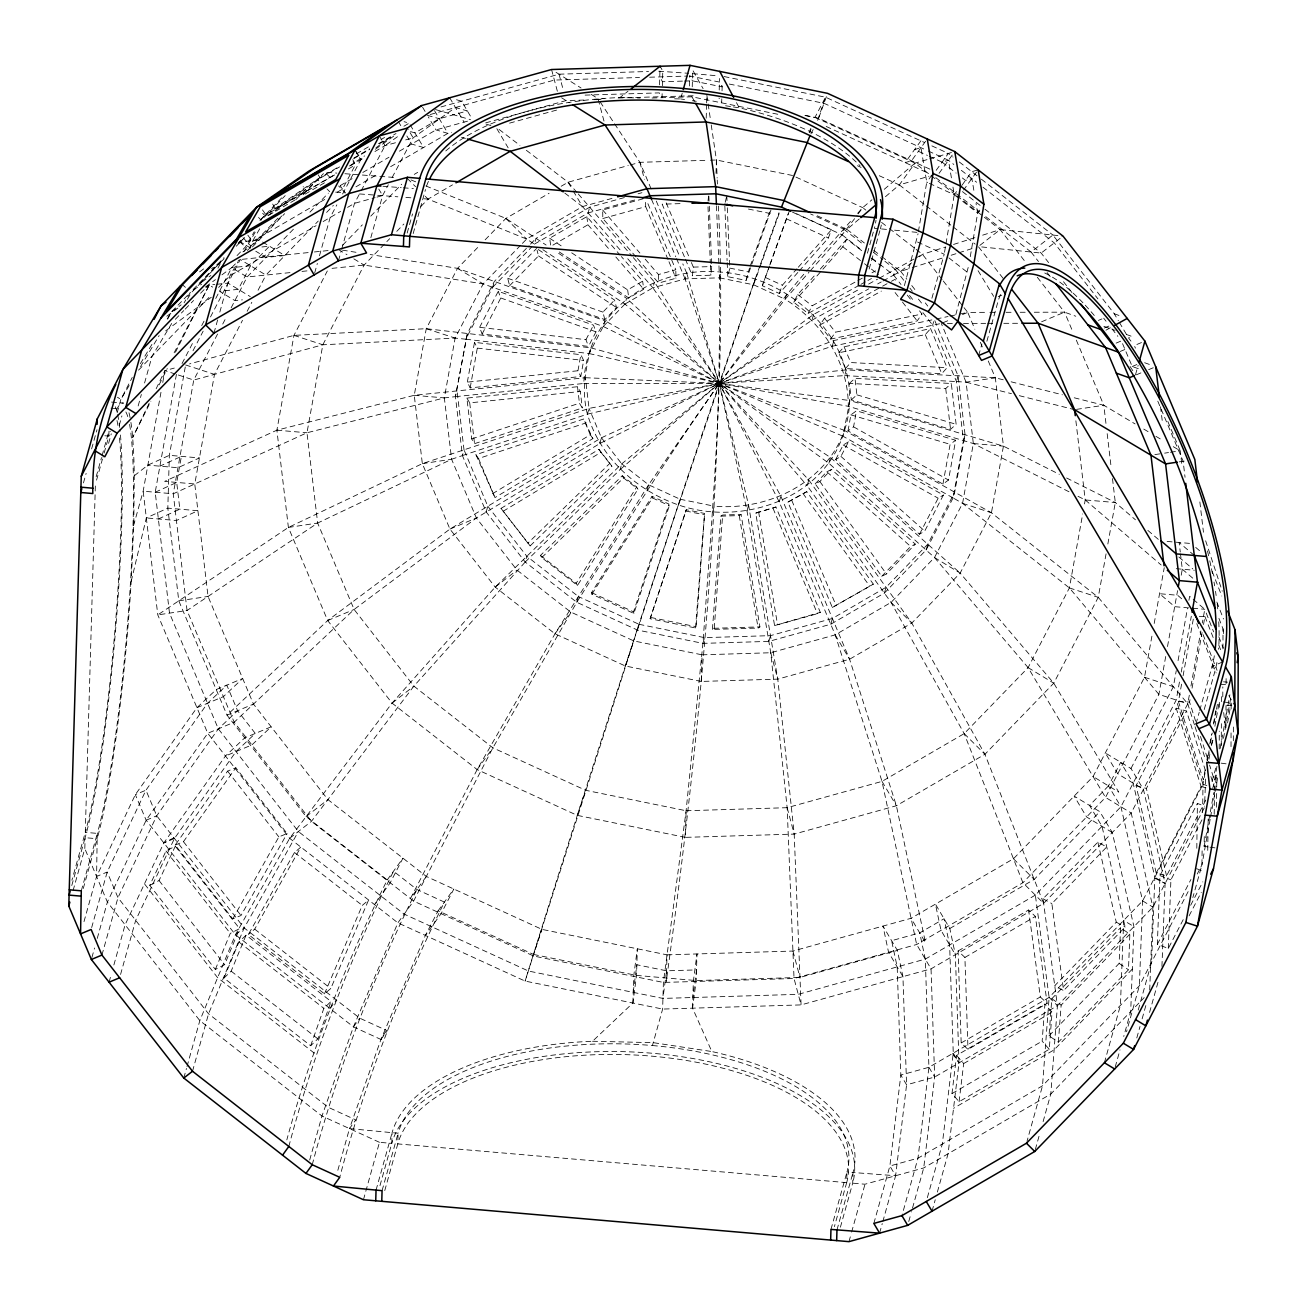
<?xml version="1.0" encoding="UTF-8"?>
<svg xmlns="http://www.w3.org/2000/svg" width="1307" height="1307" viewBox="0 0 1307 1307"><rect width="100%" height="100%" fill="white"/><g stroke="black" fill="none" stroke-linecap="round" stroke-linejoin="round"><path stroke-width="0.75" stroke-dasharray="5 3.75" d="M718.964 265.827L719.454 277.836C721.399 513.324 698.297 748.388 666.276 981.459L667.044 954.845L542.013 929.391L426.343 876.442L327.926 799.606L253.476 704.097L208.042 596.449L194.759 483.982L214.495 374.374L242.498 320.313M1219.202 748.993L1219.268 731.136M1219.333 707.316L1219.349 701.369L1214.693 727.28M1221.277 745.709L1221.359 723.686M1221.424 701.663L1221.457 693.658M1222.797 696.909L1222.829 686.894M1222.96 648.86L1223.025 628.847L1218.598 617.541M1225.95 727.656L1226.015 705.633M1226.097 683.61L1226.113 675.605M1231.014 746.64L1231.063 730.776M1231.129 708.949L1231.161 703.003L1223.287 701.908M1233.334 740.742L1233.383 724.715M130.912 422.39A232.581 24.13 -85.1 0 1 134.278 475.748L133.788 524.793L131.206 581.321A232.581 24.13 -85.1 0 1 97.159 838.718L96.587 876.474L83.24 924.327M1196.804 848.276L1197.408 803.413L1204.695 806.19M1202.113 850.873L1201.917 865.005L1192.834 897.55M1202.62 812.546L1202.995 784.282L1205.495 770.477M1208.06 846.92L1204.123 846.364L1204.286 834.144M1204.727 801.501L1205.707 777.126M1207.75 850.4L1208.191 817.774M1214.203 814.277L1214.497 792.075M1216.458 807.22L1216.703 788.856M1216.735 786.83L1216.784 782.746L1212.863 782.207M718.327 206.049C726.022 351.926 713.459 497.934 702.921 643.371L686.11 810.748L663.401 982.439L662.633 1009.069L652.438 1045.535A226.503 108.677 1.7 0 0 398.096 1133.251L349.492 1128.594L337.19 1172.624M73.061 890.671L84.808 848.57L85.135 837.689A232.581 24.13 -85.1 0 0 115.294 633.503A232.581 24.13 -85.1 0 0 119.934 429.546M95.346 486.008L85.282 832.363L71.918 880.215M83.272 888.482L97.159 838.718L97.322 833.392A226.503 23.493 -85.1 0 0 127.939 619.159A226.503 23.493 -85.1 0 0 129.36 423.239M632.898 1003.008L633.666 976.394L637.326 948.784L636.542 975.414L632.898 1003.008L592.545 1041.254A232.581 111.601 1.7 0 0 392.084 1132.728L391.773 1143.38L379.471 1187.409M659.545 84.89L660.084 66.249L662.796 71.068L662.371 85.723M662.143 93.712L662.028 97.698L659.316 92.879L582.775 95.182M689.41 85.984L689.72 75.643M692.236 86.817L692.726 70.17L703.101 88.631M1106.065 553.874L1098.239 597.332L1053.769 683.185L984.923 754.286L896.39 805.749L794.199 834.095L685.342 837.362L686.11 810.748L585.732 790.31L492.886 747.816L413.878 686.126L354.115 609.47L317.65 523.045L306.982 432.764L322.829 344.787L364.114 265.076L385.418 243.086M706.205 118.169L706.597 104.854M706.646 102.943L706.809 97.241M988.255 360.977L995.346 377.805L1003.433 446.144L991.425 512.769L960.171 573.103L911.796 623.063L849.583 659.234L777.779 679.134L701.271 681.437L702.055 654.823L633.83 640.936L570.702 612.035L517.017 570.113L476.385 517.997L451.601 459.263L444.347 397.9L455.114 338.088L483.182 283.913L521.019 244.85M716.024 173.325L716.416 160.009L710.926 122.776M692.563 1008.171L693.331 981.541L696.974 953.93L696.206 980.56L692.563 1008.171L711.841 1051.547A232.581 111.601 1.7 0 1 853.014 1172.51L895.622 1175.728L906.584 1084.826L902.941 976.639L897.37 950.434L882.993 926.075L888.564 952.28L902.941 976.639M719.209 90.036L719.536 78.502M721.791 98.858L721.676 102.845L718.964 98.025M722.036 90.869L722.248 83.321M652.438 1045.535A226.503 108.677 1.7 0 1 846.985 1171.987L853.014 1172.51L852.703 1183.162L840.401 1227.191M1049.031 1035.814L1119.151 963.406L1120.524 927.774L1129.852 934.162L1128.48 969.794L1058.36 1042.202L1049.031 1035.814L1051.808 998.728L1120.524 927.774M1112.273 832.526L1086.591 816.973L1074.158 796.11L1099.824 811.663L1112.273 832.526L1133.953 926.647L1130.702 1011.569L1123.742 1036.451M1138.234 1010.033L1151.581 962.181L1154.849 877.275L1133.153 783.154L1120.703 762.291L1108.483 785.899L1120.932 806.762L1142.612 900.882L1139.361 985.788L1126.536 1031.729M1149.703 990.003L1152.888 907.107L1131.192 812.987L1187.769 703.77L1189.533 693.935M1183.211 919.654L1168.278 948.474L1157.349 944.291L1159.979 875.641L1197.408 803.413M1161.939 966.396L1165.109 883.499L1143.429 789.379L1130.98 768.516L1105.314 752.946L1117.746 773.809L1143.429 789.379M1168.278 948.474L1170.909 879.823L1202.718 818.427M695.504 627.964L704.604 513.455L686.289 509.714L650.118 618.717L695.504 627.964L696.206 626.707L704.604 513.455M712.429 629.419L720.827 516.151L722.64 515.007L741.069 514.452L759.922 626.886L758.109 628.046L712.429 629.419L714.243 628.275L759.922 626.886M714.243 628.275L722.64 515.007M1049.26 1049.276L1042.153 1041.156L1044.93 1004.07L956.577 1055.435L951.986 1093.583L959.093 1101.703L1049.26 1049.276L1052.037 1012.19L1044.93 1004.07M1179.453 682.058L1176.218 700.013L1120.932 806.762L1035.34 895.132L1049.129 997.404L1042.512 1085.79L1027.008 1141.305M1097.847 842.149L1116.276 922.187L1054.733 985.723L1063.588 990.575L1051.857 903.611L1106.686 847.001L1097.847 842.149L1043.019 898.759L1057.428 1005.671L1050.795 1094.057L1042.79 1122.778M1058.36 1042.202L1061.137 1005.116L1129.852 934.162M709.276 206.196L711.776 266.563L710.845 275.222L692.4 275.777L693.331 267.118L690.227 259.766M708.035 201.049L708.77 194.122M927.349 1197.637L942.314 1144.05L953.26 1053.132L949.634 944.961L944.062 918.739L919.72 932.888L925.291 959.109L928.918 1067.28L917.971 1158.198L901.928 1215.624M633.323 257.626L654.48 282.067L719.258 383.392L779.233 501.953L835.206 634.875L882.013 781.39L916.664 944.504L931.041 968.846L934.668 1077.033L923.722 1167.935L911.42 1211.965M959.093 1101.703L963.684 1063.555L956.577 1055.435M633.209 992.356L636.852 964.762L666.586 970.807L696.517 969.908L692.857 997.519M176.429 374.39L155.206 492.233L169.502 613.13L218.334 728.865L298.372 831.53L404.173 914.132L528.518 971.052L662.927 998.417L666.586 970.807M904.411 285.661L918.053 233.708M918.38 231.731L926.745 182.163L920.978 147.691L914.59 149.553L927.415 155.419M944.536 252.251L954.241 194.743L952.966 187.097M955.842 314.611L968.944 264.569M970.284 256.646L977.652 213.025L976.035 203.451M160.973 392.296L143.166 491.187L132.987 527.652M162.754 382.445L164.878 370.633L174.305 368.068M185.267 366.973L169.355 455.326L167.819 508.129L178.781 600.828L227.026 715.158L306.099 816.597L387.231 879.938C345.996 963.177 311.311 1050.158 286.821 1139.851M158.359 518.977L179.86 509.158L176.706 482.43L181.395 456.372L159.895 466.174M685.342 837.362L577.204 815.356L477.169 769.578L392.067 703.117L327.681 620.531L288.39 527.44L276.888 430.183L293.961 335.376L327.322 270.974M701.271 681.437L625.285 665.982L555.001 633.797L495.19 587.104L449.935 529.074L422.341 463.642L414.254 395.302L426.262 328.694L457.515 268.343L479.62 245.504M1194.451 724.846L1187.769 703.77L1158.901 694.376L1069.387 587.921L962.573 503.358L953.097 497.934L963.439 440.492L956.479 381.562L932.675 325.149L934.276 319.414L958.08 375.828L965.056 434.757L954.698 492.184L953.097 497.934L926.157 549.953L884.431 593.035L830.795 624.223L768.875 641.394L702.921 643.371L637.408 630.039L576.795 602.298L525.218 562.026L486.204 511.985L462.417 455.588L455.44 396.658L467.383 333.465L494.34 281.446L529.106 245.553M542.83 249.67L624.942 304.057L719.258 383.392L828.883 463.299L934.505 557.534L1028.103 667.632L1105.526 797.417L1131.192 812.987L1043.639 903.398L931.041 968.846L801.077 1004.903L662.633 1009.069L525.104 981.083L397.883 922.84L289.648 838.326L207.748 733.292L157.788 614.894L143.166 491.187L173.259 493.785L306.982 432.764L444.347 397.9L455.44 396.658L467.383 333.465M467.334 382.118L474.506 342.336L580.847 354.703L583.657 360.471L580.765 376.53L470.161 387.885L467.334 382.118L577.955 370.763L580.765 376.53M470.161 387.885L477.316 348.103L474.506 342.336M577.955 370.763L580.847 354.703M455.44 396.658L583.804 383.474C586.255 312.389 652.732 265.452 721.056 272.101C797.221 277.443 869.939 351.567 844.518 430.46C824.978 498.898 741.919 526.786 678.545 504.992C636.346 490.435 600.223 457.646 587.431 414.156C581.452 391.708 585.536 369.93 590.797 347.825L426.262 328.694L293.961 335.376L189.564 363.901M953.097 497.934L842.917 436.195L849.909 400.563L1003.433 446.144L1059.373 474.343M848.014 430.918L850.906 414.858L856.461 410.79L955.662 440.263L948.506 480.045L942.951 484.096L848.014 430.918L853.569 426.85L856.461 410.79M942.951 484.096L950.107 444.315L955.662 440.263M702.055 654.823L770.738 652.748L835.206 634.875L891.064 602.396L934.505 557.534L962.573 503.358L973.339 443.547L966.085 382.183L941.301 323.45M686.11 810.748L787.157 807.693L882.013 781.39L964.19 733.619L1028.103 667.632L1069.387 587.921L1082.702 513.929M1084.5 503.93L1085.218 499.944L1075.743 419.694M1107.846 544.006L1115.312 502.525L1112.437 478.215M667.044 954.845L792.941 951.055L911.093 918.282L1013.464 858.764L1093.077 776.554L1144.507 677.271L1152.415 633.356M1154.195 623.455L1164.243 567.646M1165.713 656.506L1158.901 694.376L1105.526 797.417L1022.907 882.731L916.664 944.504L794.035 978.502L663.401 982.439L533.632 956.021L413.6 901.078L311.458 821.335L234.198 722.216L187.048 610.5L173.259 493.785L193.746 380.043L218.057 333.105M1167.51 646.54L1177.574 590.65M1181.218 575.227L1182.296 569.215L1180.499 553.939M1130.98 768.516L1173.376 686.665L1176.267 670.622M1178.064 660.607L1187.475 608.359M1188.913 600.321L1189.648 596.319L1204.776 609.274L1202.293 623.063M1181.25 672.092L1191.314 616.218M1205.119 769.921L1203.339 779.887L1178.44 701.598L1181.659 683.692M1183.096 675.752L1193.487 618.097M1190.955 686.061L1200.872 630.938M1195.627 721.17L1189.55 702.071L1190.269 698.101M1192.066 688.152L1202.081 632.49M1203.518 624.534L1204.956 616.577L1195.693 616.185M1206.916 759.971L1208.354 751.999M1209.792 744.042L1211.573 734.077M1213.37 724.127L1215.886 710.175M1209.04 750.724L1207.276 760.592L1209.416 752.767M1210.462 742.833L1212.243 732.966M1214.023 723.098L1216.163 711.253M1216.507 709.276L1217.585 703.346M1208.942 759.187L1210.021 753.208M1211.458 745.235L1212.537 739.256M1216.948 766.425L1214.448 780.361L1209.579 765.085M1220.183 748.503L1229.871 694.736M1204.123 846.364L1213.795 792.696M1214.154 790.702L1217.062 774.136M1223.499 738.341L1231.014 696.598M1210.151 819.309L1201.917 865.005L1197.261 874.007M1210.511 817.316L1217.863 776.766M1227.567 722.934L1231.161 703.003M726.398 197.39L724.764 204.251L727.1 260.599M770.95 210.051L746.085 280.417L727.77 276.692L729.796 268.115L727.133 203.712M746.085 280.417L749.499 268.017M131.206 581.321L146.335 517.931L167.819 508.129L197.912 510.727L176.412 520.529L146.335 517.931M91.621 448.889L96.979 429.742M83.452 482.92L86.131 473.363M96.179 476.728L101.521 457.581M102.06 455.669L109.004 430.787L108.857 436.113L102.975 457.172M96.555 480.143L102.436 459.084M108.595 443.367L111.275 433.81M117.156 412.751L120.898 399.354L132.252 377.429M119.215 425.51L121.894 415.936M138.15 405.971L141.352 394.485M144.571 383L152.053 356.19L171.691 323.483M213.94 333.154L217.681 319.758M219.821 312.112L229.967 275.744L237.939 261.972M71.771 885.542L85.135 837.689L97.159 838.718M81.295 890.819L97.322 833.392L85.282 832.363A226.503 23.493 -85.1 0 0 114.493 635.398A226.503 23.493 -85.1 0 0 119.378 436.685M91.67 927.562L107.174 872.047L145.943 790.196L207.535 703.264L226.797 685.146L237.596 710.73L255.306 733.439L236.028 751.574L174.435 838.506L135.667 920.357L119.64 977.767M91.898 957.574L94.561 948.016M97.241 938.442L107.386 902.075L146.155 820.224L207.748 733.292L234.198 722.216L354.115 609.47L476.385 517.997L599.831 443.53L719.258 383.392L833.899 340.506L932.316 319.823M101.93 955.074L117.973 897.648L156.742 815.797L218.334 728.865L237.596 710.73M109.069 982.194L111.193 974.548M113.872 964.974L125.096 924.784L163.865 842.917L225.458 756.001L244.736 737.867L271.17 726.806L251.892 744.925L225.458 756.001M314.677 273L317.34 263.426M319.48 255.764L330.165 217.485L336.847 204.856M338.48 260.763L341.143 251.189M341.682 249.278L354.507 203.337L360.242 192.521M370.845 237.662L382.608 195.544L388.326 184.728M407.18 233.038L412.522 213.907M413.192 233.561L425.494 189.531M183.781 1078.046L186.46 1068.473M186.999 1066.561L199.824 1020.62L235.44 934.734L289.648 838.326L392.067 703.117L495.19 587.104L621.74 463.838L719.258 383.392L813.575 314.448L859.745 288.978M192.521 1071.25L208.548 1013.824L244.164 927.937L298.372 831.53M178.356 375.027L193.746 380.043L322.829 344.787L455.114 338.088L465.782 339.216L492.739 287.181L494.34 281.446M1003.237 379.798L995.346 377.805L846.283 369.881L719.258 383.392L589.032 408.405L422.341 463.642L288.39 527.44L157.788 614.894L187.048 610.5L317.65 523.045L451.601 459.263L462.417 455.588L464.018 449.837L457.042 390.907M423.991 198.778L428.026 199.089L526.623 239.05L534.449 244.115L536.05 238.364L589.702 207.192L624.517 197.52M288.831 1146.451C313.892 1051.4 349.835 959.207 393.521 871.23L416.917 889.495L444.413 902.091C400.743 990.053 364.784 1082.261 339.738 1177.313M486.204 511.985L487.805 506.25L464.018 449.837M309.694 1160.028L321.979 1116.015L353.445 1026.861L397.883 922.84L413.6 901.078L492.886 747.816L576.795 602.298C647.896 489.128 718.376 374.455 805.275 272.526M312.242 1164.733C337.288 1069.681 373.23 977.473 416.917 889.495M534.449 244.115L588.101 212.927L589.702 207.192M289.648 838.326L311.458 821.335L413.878 686.126L525.218 562.026L526.835 556.292L487.805 506.25M465.782 339.216L589.196 353.56L603.23 326.472L604.831 320.738L457.515 268.343L370.191 254.538M363.444 1199.744L379.471 1142.318L391.773 1143.38A232.581 111.601 1.7 0 1 652.945 1053.311A232.581 111.601 1.7 0 1 852.703 1183.162L864.989 1184.224L923.722 1167.935L1050.795 1094.057L1144.213 997.6M462.417 455.588L587.431 414.156L589.032 408.405L585.405 377.723L414.254 395.302L276.888 430.183L164.666 481.384L194.759 483.982M674.575 98.809L680.637 98.94L682.205 93.336M376.04 1190.154L392.084 1132.728M332.043 268.343L364.114 265.076L483.182 283.913L603.23 326.472L624.942 304.057L626.543 298.306L556.161 251.696M382.069 1190.677L398.096 1133.251L397.785 1143.903L383.899 1193.667M599.831 443.53L601.432 437.78L589.032 408.405M624.942 304.057L652.879 287.818L654.48 282.067M576.795 602.298L578.397 596.547L526.835 556.292M525.218 562.026L620.139 469.572L621.74 463.838L601.432 437.78L449.935 529.074L327.681 620.531L227.026 715.158L253.476 704.097M686.714 273.13L719.258 383.392L747 510.89L770.738 652.748L787.157 807.693L794.035 978.502L801.077 1004.903L794.199 834.095L777.779 679.134L748.601 505.156L719.258 383.392L685.113 278.881L686.714 273.13L682.809 263.9M646.998 490.55L648.599 484.799L719.258 383.392L785.131 299.221L808.968 272.281M627.752 258.77L652.879 287.818L685.113 278.881L719.454 277.836L721.056 272.101M759.939 265.778L755.168 279.045C674.428 511.69 598.426 745.987 525.104 981.083L639.009 624.289L578.397 596.547M637.408 630.039L680.146 499.241L648.599 484.799L621.74 463.838M678.545 504.992L755.168 279.045M712.658 511.936L714.259 506.185C767.879 510.841 825.665 483.018 844.518 430.46L991.425 512.769L1098.239 597.332L1187.769 703.77M1068.979 491.759L973.339 443.547L848.308 406.297C848.537 362.072 821.874 322.225 785.131 299.221L786.732 293.487M702.921 643.371L704.522 637.636L770.493 635.643L832.396 618.472L886.048 587.284L927.758 544.218L954.698 492.184M747 510.89L748.601 505.156M620.139 469.572L719.258 383.392L811.974 320.199L813.575 314.448M810.291 270.778L842.1 234.852L843.701 229.101L810.634 213.972M779.233 501.953L780.851 496.219L719.258 383.392L652.879 287.818M587.431 414.156L719.258 383.392L832.281 346.241L833.899 340.506M867.44 253.166L873.305 232.107M808.772 479.979L911.796 623.063L984.923 754.286L1043.639 903.398L1022.907 882.731L964.19 733.619L891.064 602.396L807.171 485.714L808.772 479.979L719.258 383.392L626.543 298.306M869.171 268.997L879.856 230.718M768.875 641.394L770.493 635.643M583.804 383.474L719.258 383.392L844.681 375.615L846.283 369.881M828.883 463.299L830.5 457.548L719.258 383.392L604.831 320.738M883.009 280.989L893.661 275.107L895.262 269.373L884.333 260.828M830.795 624.223L832.396 618.472M931.907 298.257L944.209 254.228L916.713 241.648M884.431 593.035L886.048 587.284M844.681 375.615L956.479 381.562L958.08 375.828M978.665 355.52L981.884 344.035M926.157 549.953L927.758 544.218M986.883 341.258L997.584 302.979A226.503 74.695 67.3 0 1 1001.472 292.409M963.439 440.492L965.056 434.757M830.958 1229.413L846.985 1171.987L846.675 1182.639L834.389 1226.669M836.97 1229.936L853.014 1172.51M848.962 1241.65L851.102 1233.988M851.625 1232.076L864.989 1184.224M873.844 1223.417L889.871 1165.991L900.833 1075.073L897.19 966.902L891.619 940.681L919.72 932.888M879.595 1233.154L882.258 1223.581M882.797 1221.669L895.622 1175.728L889.871 1165.991L917.971 1158.198L1042.512 1085.79L1139.361 985.788L1189.811 888.401M1135.505 374.717L1138.119 365.388M908.757 1221.539L910.897 1213.876M932.022 1211.213L935.24 1199.728M937.364 1192.066L948.065 1153.787L959.011 1062.885L955.368 954.698L949.813 928.493L935.436 904.134L941.007 930.339L955.368 954.698M1035.307 1149.572L1039.571 1134.264M1196.003 723.833L1199.205 712.348M1199.744 710.42L1212.046 666.407A226.503 74.695 67.3 0 0 1214.334 655.771M1104.399 1062.754L1120.426 1005.344L1123.677 920.422L1133.953 926.647M1204.221 709.554L1214.922 671.275A232.581 76.688 67.3 0 0 1217.454 659.153M1115.198 1067.067L1120.001 1049.848M1211.556 745.121L1213.157 739.37M1136.796 1037.954L1140.014 1026.469M1142.138 1018.823L1145.88 1005.41M1212.046 781.423L1216.311 766.114M1149.556 1012.435L1158.656 979.891M1212.7 788.35L1216.964 773.041M633.895 613.44L633.536 611.839L668.988 504.094L652.046 496.333L591.565 592.626L591.908 594.211L633.895 613.44L669.347 505.678L668.988 504.094M650.118 618.717L686.289 509.714M625.285 665.982L633.83 640.936M577.204 815.356L585.732 790.31M809.752 132.759L811.059 128.903M196.949 707.691L223.399 696.631L242.677 678.496L216.227 689.573L196.949 707.691L135.356 794.623L96.587 876.474L107.174 872.047L117.973 897.648L208.548 1013.824L328.269 1107.307L355.765 1119.887L349.492 1128.594L380.941 1039.457L425.379 935.436L438.123 910.799L533.485 954.437L542.013 929.391M817.627 120.358L825.518 97.192L924.539 142.528M826.4 96.669L817.659 120.963M310.658 1045.747L323.858 1008.351L331.047 1001.456L246.092 935.126L238.92 942.02L223.971 978.061L310.658 1045.747L317.846 1038.853L331.047 1001.456M750.185 266.105L770.117 210.639M760.625 263.883L779.005 212.731M719.454 277.836L753.567 284.779L759.024 269.618M759.694 267.723L779.446 212.796M797.842 272.477L779.266 293.454L762.324 285.71L769.202 266.579M769.888 264.668L788.235 213.825M762.324 285.71L769.545 265.991M770.231 264.079L789.477 210.541M779.266 293.454L782.354 285.22L796.96 268.736M799.165 270.974L828.36 237.988L831.448 229.754L796.78 213.874M809.164 132.35L810.634 128.592M215.345 969.451L230.293 933.41L239.573 928.624L175.301 846.201L166.022 850.988L149.75 885.329L215.345 969.451L224.624 964.664L239.573 928.624M223.971 978.061L231.159 971.166L246.092 935.126M324.463 993.859L362.268 905.408L368.558 900.098L330.769 988.549L324.463 993.859L248.395 934.456L294.483 852.491L300.79 847.181L254.702 929.146L248.395 934.456M149.75 885.329L159.046 880.542L175.301 846.201M149.194 403.177L132.644 437.535L150.877 401.233M156.17 388.718L164.878 370.633L174.501 373.769M159.078 384.895L167.28 368.541M175.481 352.204L209.218 285.04L214.854 284.469M167.704 319.071L171.364 312.03L190.283 292.49L184.091 302.816M174.125 352.808L209.218 285.04L212.649 287.115M217.959 268.18L221.438 261.433L211.652 268.621M182.049 363.558L193.273 341.862M201.703 325.606L204.513 320.182M215.737 298.486L231.715 267.657L239.295 259.832M193.011 350.733L203.14 331.161M210.509 316.931L240.259 259.521L265.925 275.074L318.255 221.046M261.923 246.958L269.454 246.19L250.519 265.746L238.299 289.353L219.478 291.265L234.884 300.594L242.416 299.842M222.729 324.071L226.47 316.849M231.143 307.815L247.121 276.986L294.353 228.219M247.154 311.295L251.826 302.293M258.067 290.252L265.925 275.074M479.62 327.338L498.277 291.298L593.492 325.149L595.992 331.831L588.46 346.388L482.12 334.02L479.62 327.338L585.961 339.689L588.46 346.388M482.12 334.02L500.777 297.98L498.277 291.298M585.961 339.689L593.492 325.149M648.599 484.799L555.001 633.797L477.169 769.578L410.627 898.203L426.343 876.442M835.679 459.541L843.211 445.001L848.455 441.864L943.393 495.059L924.719 531.083L919.491 534.22L835.679 459.541L840.924 456.404L848.455 441.864M919.491 534.22L938.148 498.196L943.393 495.059M1205.789 800.129L1166.547 875.902L1156.221 873.092L1136.077 785.638L1176.186 708.198L1186.511 711.024L1205.936 772.127M1166.547 875.902L1146.402 788.464L1186.511 711.024M1156.221 873.092L1201.084 786.487L1176.186 708.198M1204.286 807.857L1152.888 907.107L1057.428 1005.671L934.668 1077.033L906.584 1084.826L900.833 1075.073L928.918 1067.28L1049.129 997.404L1142.612 900.882L1202.995 784.282L1176.218 700.013M1157.349 944.291L1190.938 879.464M1190.661 905.261L1202.799 881.849M1189.076 915.864L1201.264 892.322M805.177 115.343L815.013 117.352L825.518 97.192L722.461 76.214M810.863 134L813.477 128.968M859.156 285.318L808.118 313.468L793.708 302.211L797.744 294.549L814.996 275.058M822.887 269.226L842.803 246.745L846.838 239.083L862.359 251.205M808.118 313.468L812.153 305.805L856.15 281.528M337.304 192.145L342.499 189.123L355.324 164.911L353.086 161.709M342.581 194.04L360.716 159.781L363.967 157.444M361.189 190.708L385.059 145.632L399.697 135.127M392.149 177.507L413.143 137.839L455.44 107.517L467.383 110.948L439.283 118.741L414.94 132.889L408.127 130.929M232.76 918.87L278.848 836.905L287.099 833.523L235.815 767.764L227.581 771.13L175.203 845.057L232.76 918.87L241.011 915.504L287.099 833.523M237.041 255.584L245.455 246.892L254.244 231.731M243.919 251.647L255.878 230.996M247.856 235.162L252.333 241.55L260.126 228.071M140.355 363.689L152.756 343.022M167.231 318.924L171.364 312.03L181.15 304.841M129.164 385.565L120.898 399.354L117.467 397.279M140.535 366.63L159.127 335.638M187.375 299.254L191.377 292.572L224.15 258.639M380.941 1039.457L387.231 1030.749L359.719 1018.153L244.164 927.937L156.742 815.797L145.943 790.196L135.356 794.623L146.155 820.224L235.44 934.734L353.445 1026.861L380.941 1039.457L386.398 1030.373M577.465 585.471L576.175 583.298L636.672 487.005L622.246 475.748L540.461 555.41L541.752 557.583L577.465 585.471L637.963 489.161L636.672 487.005M591.908 594.211L652.405 497.918L652.046 496.333M919.54 310.854L921.99 314.007L917.187 320.918L830.68 339.085L819.783 325.1L824.57 318.189L880.885 287.115M830.68 339.085L835.483 332.19L921.99 314.007M175.203 845.057L183.454 841.675L235.815 767.764M555.001 633.797L570.702 612.035M792.499 212.142L842.1 234.852L857.082 215.426M858.193 213.858L862.685 207.65L871.932 199.791M387.231 879.938L402.948 858.176L390.205 882.813L374.488 904.575M920.88 140.846L905.163 162.607L911.551 160.745L927.251 138.983M477.169 769.578L492.886 747.816M885.46 196.687L899.314 184.891L915.031 163.13L928.003 159.356M330.034 1008.596L336.324 999.888M931.989 174.909L926.745 182.163L927.578 182.539M936.188 170.302L948.376 153.425L953.048 157.085M939.047 173.341L952.738 154.373M353.445 1026.861L359.719 1018.153M929.359 183.356L954.241 194.743L957.394 190.397M438.123 910.799L453.839 889.038L441.096 913.675L425.379 935.436M961.952 185.3L971.771 171.707L978.159 169.845L963.618 189.972M979.744 210.117L977.652 213.025L960.482 199.628M798.283 267.232L831.448 229.754M806.599 271.023L852.556 219.086M857.621 213.368L862.685 207.65L865.838 210.1M820.29 269.062L846.838 239.083M793.708 302.211L821.564 270.729M838.767 352.792L844.093 346.78L930.6 328.612L947.085 367.675L941.759 373.688L845.433 368.558L838.767 352.792L925.274 334.608L930.6 328.612M845.433 368.558L850.759 362.545L947.085 367.675M259.93 220.36L283.831 195.674M193.109 289.582L224.052 257.626M238.119 243.102L240.929 240.194M260.616 219.87L264.847 215.508L317.307 179.288L340.049 166.071M222.027 260.632L199.644 283.733L210.868 275.483M238.805 243.298L244.393 237.531M236.257 246.239L244.67 237.547M264.194 217.305L285.204 195.609M175.334 319.3L183.748 310.609M185.153 309.171L193.567 300.479M200.575 293.242L207.601 285.988M242.939 251.892L250.96 246.01L279.077 216.978M295.954 199.546L305.789 189.384L303.159 186.64M247.382 250.503L281.838 215.9M303.126 193.926L317.307 179.288L321.44 183.421M252.414 246.958L284.648 213.678M303.044 194.678L323.45 173.602M138.526 370.159L210.133 296.215M218.628 287.442L229.967 275.744L316.098 225.67M309.922 212.142L328.318 193.142M326.603 212.42L333.367 205.444M342.663 245.161L362.333 224.853M370.763 216.145L401.674 184.222M386.839 241.615L389.682 238.675M396.773 231.355L403.879 224.02M420.919 206.424L428.026 199.089L452.5 184.859M485.158 239.802L505.891 218.4L549.087 193.273M522.408 243.396L526.623 239.05L582.481 206.588L613.735 197.912M530.495 244.115L536.05 238.364M492.739 287.181L531.671 246.99M538.288 249.539L614.568 300.071L616.496 307.553L604.831 319.594L509.616 285.743L507.704 278.26L536.589 248.428M509.616 285.743L538.517 255.911L537.079 250.29M604.831 319.594L602.903 312.112L614.568 300.071M815.176 483.835L826.841 471.794L831.497 469.442L915.308 544.12L886.424 573.953L881.751 576.305L815.176 483.835L819.832 481.499L831.497 469.442M881.751 576.305L910.652 546.473L915.308 544.12M1108.483 785.899L1089.548 805.439L1101.997 826.302L1125.131 927.039L1063.588 990.575M949.813 928.493L1034.196 879.431L1099.824 811.663M1132.319 969.108L1054.112 1049.864L953.538 1108.336M530.103 545.95L528.044 543.026L609.83 463.364L598.916 449.379L501.022 508.374L530.103 545.95L611.888 466.289L609.83 463.364M541.752 557.583L623.537 477.905L622.246 475.748M849.387 383.408L854.974 378.36L951.3 383.49L956.136 424.301L950.548 429.35L851.331 399.877L849.387 383.408L945.729 388.522L951.3 383.49M851.331 399.877L856.918 394.845L854.974 378.36M884.251 189.319L915.031 163.13L929.489 174.419M817.283 215.818L846.985 229.411L859.287 218.939M134.278 475.748L147.871 465.129L169.355 455.326L199.448 457.924L177.948 467.726L147.871 465.129M445.769 150.942A232.581 111.601 1.7 0 1 619.943 97.535L627.964 91.278M495.19 587.104L517.017 570.113M879.595 264.128L893.661 275.107L900.67 271.333L911.583 262.838M919.376 256.776L922.497 254.342L945.794 246.925M392.067 703.117L413.878 686.126M979.874 245.373L1000.149 229.591L1062.999 236.093M306.099 816.597L327.926 799.606M985.772 216.668L1031.076 252.039L1052.903 235.048L1114.267 313.762L1118.351 320.672M1060.091 238.348L1041.173 253.084L978.322 246.582L1004.479 280.123M235.44 934.734L244.164 927.937M199.595 271.872L206.114 267.069M193.55 290.089L201.703 284.093M205.607 286.854L215.41 279.649M221.929 274.846L231.715 267.657L250.519 265.746M166.806 316.229L178.226 307.831M205.951 287.442L209.218 285.04M165.662 330.851L211.326 297.261M349.459 166.022L364.555 155.925M375.991 147.724L390.711 137.17L378.377 144.342M375.354 149.276L396.511 134.115M272.673 204.055L275.597 208.973L320.199 178.16L339.591 166.888M267.788 215.622L305.789 189.384M720.827 516.151L739.256 515.595L741.069 514.452M492.412 493.768L590.307 434.774L583.657 419.008L475.928 454.705L494.994 497.591L592.888 438.597L583.657 419.008M503.081 511.298L600.975 452.304L611.888 466.289M356.452 153.818L370.518 145.632M381.072 139.506L384.585 137.464M403.928 126.224L409.189 123.152L404.075 121.682M354.034 157.935L369.783 148.769M378.524 143.688L396.021 133.526M353.691 158.702L369.554 149.472M275.597 208.973L335.393 174.207M334.559 174.975L264.847 215.508L262.086 212.747M350.26 165.858L364.816 157.379M374.946 151.514L385.059 145.632L396.282 142.512M268.687 215.279L273.898 212.257M275.63 211.244L298.143 198.141M305.07 194.122L325.868 182.032M348.397 168.946L355.324 164.911M340.196 185.61L354.132 177.507M362.84 172.442L388.98 157.232M399.436 151.155L435.983 129.916L469.867 120.522M252.333 241.55L326.897 198.19M355.945 186.819L378.491 173.717M390.63 166.659L447.909 133.363L451.65 132.317M323.139 221.569L340.604 211.424M347.548 207.388L354.507 203.337L375.109 197.618M414.237 174.386L417.701 172.377M561.193 186.248L568.104 182.228L628.259 165.532M586.827 216.635L587.938 224.755L550.786 246.353L549.675 238.233L586.827 216.635L620.041 255.045M571.698 252.839L627.654 289.893L642.636 281.168L621.38 256.58M559.265 251.957L628.765 297.996L643.763 289.272L642.636 281.168M787.909 502.117L806.762 491.677L873.337 584.147L832.33 607.461L787.909 502.117L806.762 491.677M832.33 607.461L873.337 584.147M1035.34 895.132L925.291 959.109L798.267 994.333L662.927 998.417M958.096 950.973L1028.593 909.999L1035.405 916.436L1047.136 1003.4L967.997 1049.407L961.184 1042.953L958.096 950.973L964.909 957.427L967.997 1049.407M964.909 957.427L1035.405 916.436M961.184 1042.953L1040.323 996.947L1028.593 909.999M963.684 1063.555L1052.037 1012.19M951.986 1093.583L1042.153 1041.156M1105.967 330.181L1111.277 327.24M857.915 280.564L863.192 277.656M871.981 272.787L875.51 270.859M860.921 284.338L866.198 281.43M867.946 280.45L871.475 278.522M868.632 284.076L877.503 279.175M879.284 278.195L913.985 259.047M915.684 258.1L922.497 254.342L942.069 279.437M811.974 320.199L868.796 288.831M877.683 283.929L881.228 281.969M882.65 286.151L889.691 282.263M891.456 281.299L894.968 279.355L897.419 282.508M819.783 325.1L881.375 291.102M173.896 837.803L163.865 842.917L174.435 838.506M601.432 437.78L719.258 383.392L849.909 400.563M155.206 492.233L176.706 482.43M755.724 513.128L775.917 507.018L820.339 612.379L817.447 613.686L774.577 625.579L755.724 513.128L775.917 507.018M774.577 625.579L820.339 612.379M998.238 296.624L1001.75 295.153M449.935 529.074L476.385 517.997M943.066 322.715L948.359 320.493M962.458 314.595L967.752 312.389L987.912 312.34M327.681 620.531L354.115 609.47M1041.614 321.767L1064.535 312.177L1075.775 316.229M1098.403 320.411L1101.932 318.924M1104.268 328.008L1109.561 325.802M1116.113 343.12L1121.39 340.898L1132.205 366.499L1139.573 369.146M1120.213 351.452L1127.271 348.512M1141.485 342.548L1134.313 345.554L1135.407 348.136M1132.205 366.499L1141.011 362.807M1136.306 374.831L1141.583 372.626M1148.641 369.669L1153.934 367.463M146.155 820.224L156.742 815.797M1222.617 661.979L1212.046 666.407L1214.922 671.275M471.696 438.891L579.442 403.193L582.285 407.98L474.539 443.677L471.696 438.891L466.877 398.08L577.498 386.725L580.324 391.512L582.285 407.98M475.928 454.705L478.509 458.528L586.239 422.831M953.555 244.442L974.908 237.629M982.668 235.162L1000.149 229.591L1026.142 262.936M881.719 256.548L900.67 271.333L910.391 268.245M912.319 267.625L943.376 257.724M951.153 255.241L956.969 253.395M958.913 252.774L974.434 247.824M929.849 158.817L953.162 152.037M929.261 156.268L942.086 162.133L948.474 160.271L953.832 164.47M879.301 175.726L899.314 184.891L928.95 176.265M441.031 106.929L559.02 74.189L648.55 71.493M430.183 114.526L554.38 80.07L639.515 77.505M405.66 139.914L413.143 137.839L407.392 128.086M485.681 122.874L566.062 100.59L586.059 99.986M509.583 123.136L558.71 109.51M594.081 99.708L604.046 98.433M376.988 197.112L382.608 195.544L378.769 189.058M630.203 165.009L639.907 162.313L708.361 160.255M638.061 193.779L641.933 192.701M573.234 190.92L582.481 206.588L588.101 212.927L636.46 199.514M636.035 256.94L602.821 218.53L602.674 210.002L645.544 198.125M602.821 218.53L645.691 206.637L645.609 201.523M645.201 259.178L658.483 274.535L675.801 269.732L647.096 201.784M637.375 258.476L658.63 283.047L675.948 278.244L675.801 269.732M533.485 954.437L636.542 975.414L696.206 980.56L799.982 977.44L897.37 950.434M936.253 319.006L948.065 316.523M950.026 316.098L957.9 314.448M959.877 314.039L967.752 312.389L974.842 329.201M832.281 346.241L939.586 323.793M422.341 463.642L451.601 459.263M956.479 381.562L966.085 382.183L995.346 377.805M288.39 527.44L317.65 523.045M1076.511 409.369L1103.811 405.268L1135.064 423.909M178.781 600.828L208.042 596.449M1154.865 454.607L1162.658 453.431M1164.619 453.137L1168.507 452.565M1170.468 452.271L1180.221 450.801L1182.116 466.926M1179.241 461.861L1187.05 460.701M259.178 239.965L240.374 241.893L250.65 248.118M242.252 259.309L312.389 252.169M314.399 251.957L328.416 250.536M289.974 272.624L247.121 276.986L231.372 267.445M301.999 271.399L308.011 270.794M216.733 284.272L228.022 283.129L250.274 296.607M466.877 398.08L469.719 402.866L580.324 391.512M658.728 71.199L688.642 73.306M649.644 77.211L687.711 76.067M682.434 81.116L662.486 81.72L659.774 76.901M684.443 81.067L692.416 80.822L722.15 86.866L719.438 82.047L689.704 76.002L692.416 80.822M618.162 98.009L696.794 95.64M596.057 99.691L604.046 99.446M652.03 98.009L691.958 96.8L779.315 114.575M710.371 160.189L716.416 160.009L792.401 175.465L862.685 207.65M680.032 203.631L662.159 204.17L684.656 257.414M693.331 267.118L711.776 266.563M989.922 312.34L995.983 312.324M1006.063 312.308L1012.108 312.291M1020.179 312.275L1026.224 312.259M1034.294 312.242L1064.535 312.177L1073.178 332.664M947.346 323.433L953.407 323.417M963.488 323.401L985.658 323.352M987.684 323.352L995.754 323.335M1003.809 323.319L1019.95 323.286M619.943 97.535L640.169 98.009M592.545 1041.254L653.239 1042.659L711.841 1051.547M585.405 377.723L719.258 383.392L848.308 406.297M1220.542 684.296L1226.097 684.525M1178.44 701.598L1189.55 702.071M326.815 172.361L336.879 173.112M344.934 173.717L397.23 177.67M382.935 186.264L401.2 187.636M403.242 187.8L413.388 188.567M335.67 192.129L345.538 192.881L338.627 185.986M359.621 193.942L375.713 195.151M377.723 195.298L397.851 196.818M405.889 197.422L411.934 197.88M692.628 73.649L718.474 75.871M886.489 229.395L874.383 228.284A226.503 108.677 1.7 0 0 875.984 220.246M414.254 395.302L444.347 397.9M973.339 443.547L1003.433 446.144M111.536 402.082L123.561 403.128A232.581 24.13 -85.1 0 0 114.885 413.224M110.997 408.143L119.019 408.83M276.888 430.183L306.982 432.764M1078.014 496.301L1085.218 499.944L1115.312 502.525L1135.456 519.794M104.838 435.77L108.857 436.113A226.503 23.493 -85.1 0 1 110.262 431.261M1167.102 541.441L1191.183 543.516M1176.284 568.692L1194.337 570.244M1188.733 607.902L1174.699 606.677L1159.554 593.721L1177.607 595.273L1182.149 599.161M1192.752 608.245L1204.776 609.274M1223.499 681.813L1227.502 682.156M1226.783 705.274L1232.811 705.78M894.592 230.179L916.91 232.352M477.316 348.103L583.657 360.471M1221.13 763.141L1227.028 763.958M1210.021 847.181L1215.918 847.998M680.637 98.94L684.541 99.528M692.351 100.721L696.272 101.309M725.565 105.769L731.43 106.651M733.374 106.945L739.239 107.844A232.581 111.601 1.7 0 1 859.973 165.728M342.418 250.143L358.281 252.659M729.306 84.056L824.129 103.351L926.467 150.207M804.998 115.539L818.999 118.382L929.881 169.142M748.437 209.071L770.15 213.482M729.796 268.115L748.11 271.84M680.146 499.241L714.259 506.185M685.587 510.972L703.901 514.697M650.837 617.476L696.206 626.707M639.009 624.289L704.522 637.636M589.196 353.56L719.258 383.392L844.518 430.46M1011.128 381.807L1062.395 394.779M1074.24 397.785L1103.811 405.268L1106.212 425.543M966.085 382.183L1011.455 393.668M1019.329 395.678L1074.55 409.663M1201.084 786.487L1211.393 789.314M1136.077 785.638L1146.402 788.464M590.797 347.825L719.258 383.392L842.917 436.195M456.519 99.74L461.632 101.211L472.17 119.068M435.476 109.559L470.52 119.656M486.09 124.149L491.938 125.831M427.356 115.31L439.283 118.741M461.534 137.284L465.423 138.411M856.918 394.845L956.136 424.301M850.906 414.858L950.107 444.315M426.262 328.694L455.114 338.088M962.573 503.358L991.425 512.769M293.961 335.376L322.829 344.787M1069.387 587.921L1098.239 597.332M185.627 364.963L214.495 374.374M1144.507 677.271L1173.376 686.665M1202.995 784.282L1206.851 785.54M507.704 278.26L602.903 312.112M500.777 297.98L595.992 331.831M1114.267 313.762L1121.651 316.425M1103.876 326.358L1115.116 330.393M1126.356 334.445L1131.976 336.471L1128.529 337.925L1133.136 344.035M1144.622 362.725L1152.006 365.388M1196.526 868.665L1203.812 871.442M1159.979 875.641L1170.909 879.823M411.019 179.925L416.59 182.196M425.902 185.97L505.891 218.4L546.114 245.03M931.875 145.878L948.376 153.425M928.313 151.04L948.474 160.271L951.676 179.435M815.013 117.352L915.031 163.13M826.171 126.452L928.999 173.521M857.441 165.728L861.084 167.394M786.373 218.775L828.36 237.988M765.412 277.476L782.354 285.22M753.567 284.779L785.131 299.221M652.405 497.918L669.347 505.678M591.565 592.626L633.536 611.839M379.471 1142.318L321.979 1116.015L199.824 1020.62L107.386 902.075L84.808 848.57M603.23 326.472L719.258 383.392L807.171 485.714M1066.594 477.986L1115.312 502.525M1154.473 877.994L1165.109 883.499L1154.849 877.275M1116.276 922.187L1125.131 927.039M1043.019 898.759L1051.857 903.611M853.569 426.85L948.506 480.045M843.211 445.001L938.148 498.196M1143.756 429.072L1148.967 432.176M1155.911 436.326L1162.854 440.459M1173.278 446.667L1180.221 450.801L1167.069 419.645M457.515 268.343L483.182 283.913M934.505 557.534L960.171 573.103L1053.769 683.185L1118.743 792.124L1093.077 776.554M338.448 249.523L346.992 254.702M353.838 258.851L364.114 265.076M1028.103 667.632L1053.769 683.185M262.609 242.04L284.844 255.535L266.04 257.446L255.78 251.222M1142.612 900.882L1152.888 907.107M556.047 72.326L581.06 87.994M591.221 94.365L598.002 98.613L605.043 125.015M561.585 97.78L569.46 102.714M549.675 238.233L563.235 247.219M538.517 255.911L616.496 307.553M1119.151 963.406L1128.48 969.794M1051.808 998.728L1061.137 1005.116M499.045 129.409L519.925 145.371M526.345 150.289L568.104 182.228L576.991 192.505M564.804 193.077L582.481 206.588M959.289 161.954L979.793 177.964M981.394 179.206L1052.903 235.048M961.348 170.335L976.623 182.261M982.962 187.211L1054.275 242.89L1097.913 298.862M942.086 162.133L956.12 173.096M962.36 177.964L965.481 180.399L971.869 178.553L974.123 191.949M962.442 191.606L983.338 207.911M984.939 209.169L1041.173 253.084L1048.622 262.625M935.779 177.638L979.515 211.783M931.09 175.677L955.188 194.482M956.789 195.74L1000.149 229.591M954.241 194.743L958.93 198.403M899.314 184.891L924.604 204.644M926.189 205.869L951.463 225.605M953.048 226.846L975.169 244.115M948.882 257.887L967.605 272.493M881.572 222.402L887.878 227.304M889.446 228.545L914.622 248.199M916.207 249.425L922.497 254.342M846.985 229.411L864.352 242.971M873.828 250.372L880.15 255.306M843.701 229.101L864.009 244.964M873.386 252.284L882.764 259.619M842.1 234.852L862.408 250.715M871.785 258.034L878.043 262.919M871.671 258.476L881 265.762M842.803 246.745L862.979 262.511M864.531 263.72L878.516 274.633M797.744 294.549L812.153 305.805M623.537 477.905L637.963 489.161M540.461 555.41L576.175 583.298M294.483 852.491L362.268 905.408M254.702 929.146L330.769 988.549M238.92 942.02L323.858 1008.351M231.159 971.166L317.846 1038.853M314.317 1053.164L217.632 977.669L144.473 883.842M1195.709 547.404L1201.77 552.583M1194.271 555.442L1179.143 542.47L1180.27 552.028M1147.856 530.413L1158.705 539.709M1178.849 556.978L1192.785 568.921M1182.296 569.215L1194.418 579.589M1085.218 499.944L1161.155 565M239.524 241.664L245.455 246.892M182.457 284.73L185.431 287.344M840.924 456.404L924.719 531.083M830.5 457.548L960.171 573.103M826.841 471.794L910.652 546.473M1040.323 996.947L1047.136 1003.4M505.891 218.4L526.623 239.05M891.064 602.396L911.796 623.063M407.294 178.422L415.577 186.689M425.249 196.328L428.026 199.089M964.19 733.619L984.923 754.286M326.195 173.586L330.328 177.719M1013.464 858.764L1034.196 879.431M326.979 188.927L329.74 191.688M1049.129 997.404L1057.428 1005.671M258.557 217.452L261.188 220.197M243.053 237.776L250.96 246.01M602.674 210.002L639.875 253.035M578.266 193.975L632 256.09M588.101 212.927L621.152 251.14M587.938 224.755L610.532 250.862M615.858 257.005L643.763 289.272M1103.696 318.189L1106.049 321.228M1111.963 328.792L1117.861 336.356M1063.522 281.74L1073.439 294.467M1031.076 252.039L1038.477 261.531M1047.119 272.608L1050.812 277.362M1037.284 277.231L1064.535 312.177M943.295 281.005L962.851 306.116M964.076 307.684L967.752 312.389M900.67 271.333L906.829 279.241M911.763 285.547L915.455 290.285M925.307 302.914L927.758 306.083M895.262 269.373L905.016 281.887M909.901 288.144L912.335 291.265M918.429 299.091L923.314 305.332M893.661 275.107L900.98 284.501M909.509 295.447L914.394 301.705M922.922 312.651L932.675 325.149M907.254 295.104L910.93 299.826M895.083 292.556L901.226 300.43M902.451 302.015L917.187 320.918M824.57 318.189L835.483 332.19M501.022 508.374L528.044 543.026M227.581 771.13L278.848 836.905M183.454 841.675L241.011 915.504M166.022 850.988L230.293 933.41M159.046 880.542L224.624 964.664M819.832 481.499L886.424 573.953M802.906 493.392L869.482 585.863M598.916 449.379L600.975 452.304M356.043 151.579L361.451 159.34M952.525 1053.556L959.011 1062.885L953.26 1053.132M340.277 185.921L342.499 189.123M262.495 209.888L266.955 216.276M590.307 434.774L592.888 438.597M1130.049 366.466L1134.411 373.067M600.207 101.962L613.44 122.09M614.551 123.757L639.907 162.313L651.605 190.021M978.061 270.663L993.663 296.379M352.776 159.683L354.736 162.967M318.255 174.893L320.199 178.16M1119.364 322.388L1126.487 334.461M568.104 182.228L572.205 189.188M835.206 634.875L849.583 659.234L896.39 805.749L925.47 942.641L911.093 918.282M496.856 128.69L508.145 147.838M882.013 781.39L896.39 805.749M449.706 97.764L464.067 122.123M434.496 110.621L447.909 133.363L435.983 129.916L428.32 116.927M422.537 107.125L425.314 111.83M410.153 124.769L423.566 147.511L411.64 144.064L406.853 135.944M398.227 121.339L402.05 127.825M379.308 135.879L385.059 145.632M928.918 1067.28L934.668 1077.033M354.965 150.027L360.716 159.781M1228.841 695.553L1233.824 704.228M691.958 96.8L694.785 101.832M736.462 102.632L739.239 107.844M1157.79 401.184L1183.145 461.273L1185.041 477.3M1076.314 340.114L1103.811 405.268M980.364 342.287L983.518 349.77M925.274 334.608L941.759 373.688M844.093 346.78L850.759 362.545M666.178 202.83L689.459 257.936M791.764 500.385L836.186 605.745M685.423 259.26L692.4 275.777M656.294 201.098L679.689 256.515M780.851 496.219L849.583 659.234M651.572 199.448L675.752 256.711M676.536 258.557L685.113 278.881M645.691 206.637L668.187 259.881M668.972 261.727L675.948 278.244M773.025 508.341L817.447 613.686M478.509 458.528L494.994 497.591M1212.21 571.535L1221.784 596.008M1216.85 602.037L1223.483 618.979M1218.81 636.754L1223.238 648.043M1206.247 613.048L1213.631 631.869M1218.777 645.037L1221.735 652.569M1204.956 616.577L1213.86 639.303M1203.061 634.598L1217.062 670.344M1196.804 623.684L1216.098 672.925M1205.642 540.82L1222.257 591.156M1200.479 736.445L1208.975 763.174M1195.072 726.757L1205.413 759.318M1210.903 776.554L1214.546 788.039M639.907 162.313L644.433 179.271M770.738 652.748L777.779 679.134M787.157 807.693L794.199 834.095M559.02 74.189L563.252 90.036M792.941 951.055L799.982 977.44M551.554 69.516L558.138 94.153M758.615 511.821L777.469 624.272M739.256 515.595L758.109 628.046M706.875 95.346L710.632 120.816M627.654 289.893L628.765 297.996M1160.534 406.738L1162.478 422.749M1223.025 628.847L1223.597 633.634M1199.859 501.937L1203.453 532.243M1223.679 712.56L1225.492 727.836M1107.176 433.646L1111.244 468.086M945.729 388.522L950.548 429.35M577.498 386.725L579.442 403.193M469.719 402.866L474.539 443.677M726.806 195.674L727.051 201.703M727.182 262.609L727.77 276.692M716.416 160.009L717.151 178.013M717.233 180.023L717.412 184.026M716.465 205.787L718.866 263.834M708.851 196.132L709.178 204.17M708.002 206.816L710.338 263.148M710.436 265.174L710.845 275.222M658.483 274.535L658.63 283.047M128.985 412.767A232.581 24.13 -85.1 0 1 130.618 420.56M116.993 420.527A226.503 23.493 -85.1 0 1 117.973 425.853M115.326 406.787A232.581 24.13 -85.1 0 1 116.944 411.738M117.63 414.564A232.581 24.13 -85.1 0 1 119.689 427.373M125.864 411.966A226.503 23.493 -85.1 0 1 128.315 418.567M1044.734 273A232.581 76.688 67.3 0 1 1083.944 303.845M1085.218 305.217A232.581 76.688 67.3 0 1 1094.286 315.477M1207.456 550.9A232.581 76.688 67.3 0 1 1209.334 558.873M1209.776 560.85A232.581 76.688 67.3 0 1 1211.066 566.748M1211.458 568.708A232.581 76.688 67.3 0 1 1212.618 574.492M1214.007 582.089A232.581 76.688 67.3 0 1 1214.644 585.814M1215.51 591.287A232.581 76.688 67.3 0 1 1216.131 595.518M1217.193 603.867A232.581 76.688 67.3 0 1 1218.026 612.003M1218.745 621.805A232.581 76.688 67.3 0 1 1218.581 649.318M881.326 224.984A232.581 111.601 1.7 0 1 880.395 228.807M426.572 186.068A226.503 108.677 1.7 0 1 428.663 180.872M846.675 1182.639L397.785 1143.903A226.503 108.677 1.7 0 1 652.128 1056.187A226.503 108.677 1.7 0 1 846.675 1182.639"/><path stroke-width="1.5" d="M1233.302 752.75L1233.285 758.763L1217.242 816.189L1205.217 815.143M1227.681 611.055L1235.05 629.876L1234.805 705.96L1218.777 763.386L1206.737 762.34L1209.906 789.085L1185.89 922.432L1123.334 1043.215L1026.469 1143.217L901.928 1215.624L873.844 1223.417L879.595 1233.154L830.958 1229.413L830.648 1240.065M69.255 889.789L81.295 890.819L80.56 933.901L91.131 929.473L101.93 955.074L192.521 1071.25L312.242 1164.733L339.738 1177.313L333.448 1186.021L382.069 1190.677L381.758 1201.329M1235.05 629.876L1238.219 656.62L1237.974 732.704L1213.468 868.763L1197.441 926.189L1133.594 1049.439L1034.768 1151.483L907.679 1225.362L848.962 1241.65L363.444 1199.744L305.952 1173.425L183.781 1078.046L91.359 959.501L68.781 905.996L81.263 476.287L97.29 418.861L122.858 369.522L161.088 305.805L256.548 207.241L309.007 171.021L421.606 105.557L551.554 69.516L690.014 65.35L827.543 93.336L954.764 151.579L1062.999 236.093L1144.899 341.127L1194.843 459.525L1197.473 481.744M115.784 384.519C98.956 417.848 92.176 456.208 92.813 493.54L80.789 492.494L81.851 488.671M97.126 424.301L97.29 418.861M375.73 1200.806L376.04 1190.154M927.251 138.983L933.035 173.455L922.987 232.94L906.96 290.366L858.356 285.71L858.65 275.058L874.693 217.632A226.503 108.677 1.7 0 0 680.146 91.163A226.503 108.677 1.7 0 0 425.804 178.896L409.761 236.306L409.45 246.958L403.438 246.451L403.749 235.799L419.776 178.373A232.581 111.601 1.7 0 1 680.947 88.288A232.581 111.601 1.7 0 1 880.706 218.155L893.008 219.217L950.499 245.52L999.414 283.717L1005.279 293.667A232.581 76.688 67.3 0 1 1146.092 370.289A232.581 76.688 67.3 0 1 1225.492 666.848L1231.357 676.797L1237.974 732.704L1221.947 790.114L1197.441 926.189L1185.89 922.432M836.66 1240.588L836.97 1229.936M864.368 286.217L864.679 275.565L880.706 218.155M978.159 169.845L983.926 204.317L973.895 263.802L957.851 321.228L951.578 329.919L928.166 311.654L900.67 299.058L906.96 290.366M1178.31 586.631L1179.388 580.618L1165.583 463.903L1118.449 352.187L1080.889 304.025M1192.033 612.231L1197.441 582.187L1185.743 483.312M1237.141 662.633L1238.219 656.62L1236.749 652.847M70.17 891.276L69.091 895.115L81.132 896.145M68.781 905.996L69.859 902.157M94.594 450.539L104.854 456.764L117.091 433.156L213.94 333.154L338.48 260.763L366.564 252.97L360.814 243.233L376.857 185.806L407.392 128.086L449.706 97.764M81.263 476.287L106.815 426.932L205.64 324.904L332.73 251.026L391.447 234.737L407.49 177.311L419.776 178.373M683.251 89.611L690.014 65.35M391.447 234.737L876.964 276.627L893.008 219.217M1209.906 789.085L1221.947 790.114L1215.33 734.224L983.37 341.143L999.414 283.717M1005.279 293.667L989.252 351.093L978.665 355.52L957.851 321.228M1218.777 763.386L1196.003 723.833L1206.59 719.405L1222.617 661.979A226.503 74.695 67.3 0 0 1145.291 373.165A226.503 74.695 67.3 0 0 1008.154 298.551L992.127 355.961L981.541 360.389L978.665 355.52M1139.165 361.663L1144.899 341.127M1225.492 666.848L1209.465 724.274L1198.878 728.702M1215.33 734.224L1231.357 676.797M1134.656 1045.616L1133.594 1049.439L1123.334 1043.215M1147.432 1020.097L1145.814 1025.832L1135.554 1019.607M642.26 197.896L650.004 195.756L715.975 193.779L781.488 207.11L809.981 135.683M154.112 319.3L161.088 305.805L165.989 302.211M1210.658 874.203L1213.468 868.763M180.023 286.266L141.777 349.966L125.75 407.392L136.01 413.616M282.557 1155.159L288.831 1146.451M305.952 1173.425L312.242 1164.733M928.166 311.654L934.456 302.946L950.499 245.52L960.531 186.051L954.764 151.579M191.737 275.516L197.324 269.732M202.928 263.949L211.326 255.29M215.508 250.96L218.318 248.069M229.509 236.518L237.89 227.859M242.089 223.513L251.875 213.417M160.892 318.124L239.116 237.351L339.689 178.896M860.839 217.632L874.693 205.852M631.183 88.778L660.084 66.249M183.781 1078.046L192.521 1071.25M397.263 119.705L354.965 150.027L324.414 207.748L308.387 265.174L314.137 274.911M421.606 105.557L379.308 135.879L256.548 207.241L221.684 267.478L122.858 369.522L106.815 426.932L117.091 433.156M455.996 182.833L510.204 151.318L605.043 125.015L706.107 121.959L806.468 142.398L848.341 161.562M1114.806 325.28L1127.189 318.418M1134.541 375.566L1129.248 377.788L1116.325 373.132M91.359 959.501L101.93 955.074M109.069 982.194L119.64 977.767M407.392 128.086L379.308 135.879L348.757 193.599L332.73 251.026L338.48 260.763M407.49 177.311L348.757 193.599L221.684 267.478L205.64 324.904L213.94 333.154M617.639 196.834L646.949 188.698L715.632 186.64L783.857 200.526L809.85 212.42M1177.297 462.155L1165.583 463.903L1074.55 409.663L1038.085 323.237L1011.945 289.697M691.958 203.271L707.839 202.781M1021.96 323.27L1038.085 323.237L1118.449 352.187M376.857 185.806L380.909 186.117M360.814 243.233L403.438 246.451M425.804 178.896L874.693 217.632M1206.312 556.488L1176.218 553.89L1161.09 540.918M1197.849 582.219L1179.388 580.618L1167.282 570.244M80.936 487.168L92.977 488.214M724.764 204.251L732.655 205.852M467.383 138.967L510.204 151.318L563.203 191.851M1087.832 324.839L1100.739 329.478M933.035 173.455L960.531 186.051L983.926 204.317M781.488 207.11L790.67 211.309M876.964 276.627L934.456 302.946L983.37 341.143M1104.399 1062.754L1114.659 1068.979M572.842 104.838L605.043 125.015L646.949 188.698L651.572 199.448M1026.469 1143.217L1034.768 1151.483M1055.746 283.684L1105.526 347.531L1150.961 455.195L1164.031 565.751M1008.154 298.551L1222.617 661.979M926.271 1201.476L932.022 1211.213M901.928 1215.624L907.679 1225.362M695.732 103.514L706.107 121.959L715.632 186.64L716.383 203.778M719.749 71.395L733.668 97.421M1194.271 555.442L1214.922 608.131M1197.441 582.187L1215.869 629.239M1192.752 608.245L1198.633 623.292M1155.698 366.728L1159.325 396.74M1074.55 409.663L1075.269 415.675M429.497 179.157A226.503 108.677 1.7 0 1 680.359 101.864A226.503 108.677 1.7 0 1 876.196 218.22M1017.189 275.826A226.503 74.695 67.3 0 1 1148.052 401.478A226.503 74.695 67.3 0 1 1215.151 649.857M999.202 286.217A232.581 76.688 67.3 0 1 1024.802 268.115M880.493 199.661A232.581 111.601 1.7 0 1 882.192 219.168M348.626 155.321L335.801 179.533L245.634 231.96L260.256 206.702L348.626 155.321M251.173 213.776L236.551 239.034L166.414 311.442L182.457 284.73L251.173 213.776M384.846 127.367L348.871 153.148L269.732 199.154L314.334 168.342L384.846 127.367"/></g></svg>
